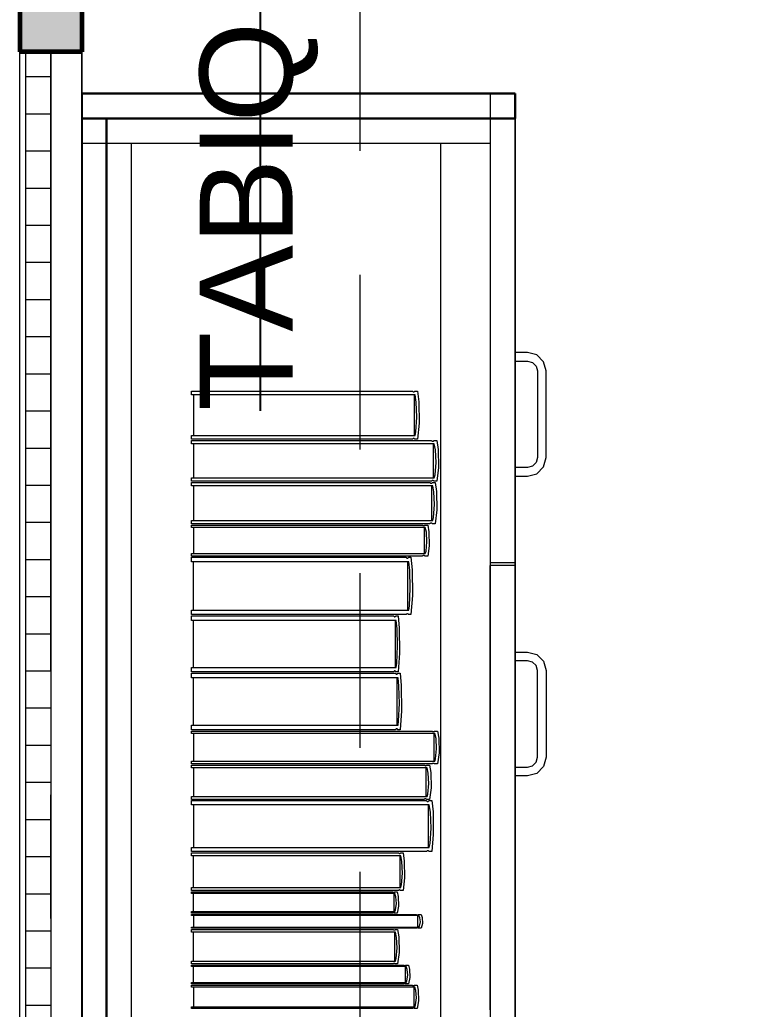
# Model space of a CAD drawing. Header units: inches. Extents: x -19 to 5698, y -728 to 92.
# Drawn here: x 400.295 to 400.877, y 9.177 to 9.976 of the extents above; entities that cross this region are included whole.
import ezdxf

# ---------------------------------------------------------------- set-up
doc = ezdxf.new("R2010")
doc.units = ezdxf.units.IN
doc.header["$MEASUREMENT"] = 0
doc.set_wipeout_variables(frame=1)
for name, pattern in [('Hidden Line', [0.195611, 0.141111, -0.0545]), ('Punto & Raya', [0.65, 0.5, -0.075, 0, -0.075]), ('Wipeout_Contour', [1, 0, -1])]:
    doc.linetypes.add(name, pattern=pattern)
doc.layers.get('0').update_dxf_attribs({"color": 61})
for name, color, linetype in [('02 _ ARQ _ ALB _ Ejes Generales', 251, 'Continuous'), ('02 _ ARQ _ ZON _ Espacio.3D', 7, 'Continuous'), ('08 _ STR _ EXT _ 09 Vigas', 251, 'Continuous'), ('Acabado - Muros', 7, 'Continuous'), ('Interior - Mobiliario', 7, 'Continuous'), ('Notas - Etiquetas', 7, 'Continuous')]:
    doc.layers.add(name, color=color, linetype=linetype)
doc.styles.add('Estilo_Generado_4', font='swisse.ttf')
doc.dimstyles.new('Estilo_Generado__8', dxfattribs={"dimtxt": 0.18, "dimasz": 0.0912, "dimexe": 0.18, "dimexo": 0.0625, "dimgap": 0, "dimtad": 0, "dimtih": 1, "dimtoh": 1, "dimdec": 4, "dimzin": 0, "dimdsep": 46, "dimcen": 0.09, "dimadec": 0, "dimazin": 0, "dimtfac": 1, "dimtdec": 4, "dimtmove": 0, "dimatfit": 3, "dimldrblk": 'ARROWHEAD_5', "dimfxl": 1, "dimtolj": 1, "dimtzin": 0, "dimarcsym": 0})

# ---------------------------------------------------------------- blocks, each defined once
blk = doc.blocks.new('ARROWHEAD_5')
at = {"linetype": 'Continuous', "lineweight": 0}
blk.add_hatch(color=0, dxfattribs=at).paths.add_polyline_path([(-1, 0.2679), (0, 0), (-1, -0.2679)])
at = {"color": 0, "linetype": 'Continuous', "lineweight": 0}
blk.add_line((0, 0), (-1, 0), dxfattribs=at)

msp = doc.modelspace()

# ---------------------------------------------------------------- linework, layer by layer
at = {"layer": '02 _ ARQ _ ZON _ Espacio.3D', "color": 254, "linetype": 'Continuous', "lineweight": 0, "flags": 128}
msp.add_lwpolyline([(407.07006, 7.7), (407.06968, 17.15), (400.57006, 17.15), (400.57006, 16.5), (400.34503, 16.5), (400.34503, 8.1), (400.57006, 8.1), (400.57006, 7.7), (400.97006, 7.7), (400.97004, 7.35094), (406.87006, 7.35), (406.87006, 7.7)], close=True, dxfattribs=at)
at = {"layer": 'Interior - Mobiliario', "color": 175, "linetype": 'Continuous', "lineweight": 13}
for p, q in [((400.36503, 9.89623), (400.67503, 9.89623)), ((400.36503, 8.43623), (400.36503, 9.89623)), ((400.67503, 9.89623), (400.67503, 8.43623)), ((400.38503, 9.87623), (400.63503, 9.87623)), ((400.38503, 9.87623), (400.38503, 8.45623)), ((400.63503, 9.87623), (400.67503, 9.87623)), ((400.63503, 8.45623), (400.63503, 9.87623)), ((400.67503, 9.87623), (400.67503, 8.45623)), ((400.70503, 9.70723), (400.69503, 9.70723)), ((400.69503, 9.70723), (400.69503, 9.70023)), ((400.71253, 9.70522), (400.70503, 9.70723)), ((400.71802, 9.69973), (400.71253, 9.70522)), ((400.69503, 9.70023), (400.70503, 9.70023)), ((400.70503, 9.70023), (400.70903, 9.69915)), ((400.70903, 9.69915), (400.71196, 9.69623)), ((400.71196, 9.69623), (400.71303, 9.69223)), ((400.72003, 9.69223), (400.71802, 9.69973)), ((400.71303, 9.69223), (400.71303, 9.62223)), ((400.72003, 9.62223), (400.72003, 9.69223)), ((400.43369, 9.67284), (400.43369, 9.67595)), ((400.43369, 9.67595), (400.61222, 9.67595)), ((400.6144, 9.67284), (400.43369, 9.67284)), ((400.43552, 9.64019), (400.43552, 9.67284)), ((400.61222, 9.67595), (400.61237, 9.67574)), ((400.61237, 9.67574), (400.6126, 9.67552)), ((400.6126, 9.67552), (400.61286, 9.67537)), ((400.61286, 9.67537), (400.61312, 9.6753)), ((400.61312, 9.6753), (400.61339, 9.67531)), ((400.61339, 9.67531), (400.61365, 9.6754)), ((400.61348, 9.67284), (400.61348, 9.64019)), ((400.61365, 9.6754), (400.61391, 9.67556)), ((400.61391, 9.67556), (400.61414, 9.6758)), ((400.61414, 9.6758), (400.61424, 9.67595)), ((400.61424, 9.67595), (400.61622, 9.67595)), ((400.61524, 9.66702), (400.6144, 9.67284)), ((400.61622, 9.67595), (400.61722, 9.66743)), ((400.6157, 9.65506), (400.61524, 9.66702)), ((400.61722, 9.66743), (400.61745, 9.65004)), ((400.61494, 9.64314), (400.6157, 9.65506)), ((400.61745, 9.65004), (400.61622, 9.63708)), ((400.43369, 9.63708), (400.43369, 9.64019)), ((400.43369, 9.64019), (400.6144, 9.64019)), ((400.6144, 9.64019), (400.61494, 9.64314)), ((400.61222, 9.63708), (400.43369, 9.63708)), ((400.43369, 9.63345), (400.43369, 9.63608)), ((400.43369, 9.63608), (400.62745, 9.63608)), ((400.62982, 9.63345), (400.43369, 9.63345)), ((400.43567, 9.60584), (400.43567, 9.63345)), ((400.61232, 9.63723), (400.61222, 9.63708)), ((400.61255, 9.63747), (400.61232, 9.63723)), ((400.6128, 9.63763), (400.61255, 9.63747)), ((400.61306, 9.63772), (400.6128, 9.63763)), ((400.61333, 9.63773), (400.61306, 9.63772)), ((400.6136, 9.63766), (400.61333, 9.63773)), ((400.61385, 9.63751), (400.6136, 9.63766)), ((400.61409, 9.63729), (400.61385, 9.63751)), ((400.61424, 9.63708), (400.61409, 9.63729)), ((400.61622, 9.63708), (400.61424, 9.63708)), ((400.62745, 9.63608), (400.62762, 9.6359)), ((400.62762, 9.6359), (400.62787, 9.63572)), ((400.62787, 9.63572), (400.62815, 9.63559)), ((400.62815, 9.63559), (400.62844, 9.63553)), ((400.62844, 9.63553), (400.62873, 9.63554)), ((400.62873, 9.63554), (400.62902, 9.63561)), ((400.62883, 9.63345), (400.62883, 9.60584)), ((400.62902, 9.63561), (400.62929, 9.63575)), ((400.62929, 9.63575), (400.62954, 9.63595)), ((400.62954, 9.63595), (400.62965, 9.63608)), ((400.62965, 9.63608), (400.6318, 9.63608)), ((400.63073, 9.62853), (400.62982, 9.63345)), ((400.6318, 9.63608), (400.63289, 9.62887)), ((400.63124, 9.61841), (400.63073, 9.62853)), ((400.63289, 9.62887), (400.63313, 9.61417)), ((400.71303, 9.62223), (400.71196, 9.61823)), ((400.71802, 9.61473), (400.72003, 9.62223)), ((400.63041, 9.60833), (400.63124, 9.61841)), ((400.63313, 9.61417), (400.6318, 9.60321)), ((400.70503, 9.61423), (400.69503, 9.61423)), ((400.69503, 9.61423), (400.69503, 9.60723)), ((400.70903, 9.6153), (400.70503, 9.61423)), ((400.71196, 9.61823), (400.70903, 9.6153)), ((400.71253, 9.60924), (400.71802, 9.61473)), ((400.62982, 9.60584), (400.63041, 9.60833)), ((400.69503, 9.60723), (400.70503, 9.60723)), ((400.70503, 9.60723), (400.71253, 9.60924)), ((400.43369, 9.60321), (400.43369, 9.60584)), ((400.43369, 9.60584), (400.62982, 9.60584)), ((400.62745, 9.60321), (400.43369, 9.60321)), ((400.43369, 9.59954), (400.43369, 9.60221)), ((400.43369, 9.60221), (400.62617, 9.60221)), ((400.62852, 9.59954), (400.43369, 9.59954)), ((400.43566, 9.57149), (400.43566, 9.59954)), ((400.62617, 9.60221), (400.62634, 9.60203)), ((400.62634, 9.60203), (400.62659, 9.60184)), ((400.62659, 9.60184), (400.62686, 9.60171)), ((400.62686, 9.60171), (400.62715, 9.60165)), ((400.62715, 9.60165), (400.62744, 9.60166)), ((400.62744, 9.60166), (400.62772, 9.60174)), ((400.62756, 9.60334), (400.62745, 9.60321)), ((400.62754, 9.59954), (400.62754, 9.57149)), ((400.62781, 9.60354), (400.62756, 9.60334)), ((400.62772, 9.60174), (400.628, 9.60188)), ((400.62809, 9.60368), (400.62781, 9.60354)), ((400.628, 9.60188), (400.62824, 9.60208)), ((400.62837, 9.60375), (400.62809, 9.60368)), ((400.62824, 9.60208), (400.62835, 9.60221)), ((400.62835, 9.60221), (400.63049, 9.60221)), ((400.62867, 9.60376), (400.62837, 9.60375)), ((400.62943, 9.59454), (400.62852, 9.59954)), ((400.62895, 9.6037), (400.62867, 9.60376)), ((400.62923, 9.60357), (400.62895, 9.6037)), ((400.62949, 9.60339), (400.62923, 9.60357)), ((400.62965, 9.60321), (400.62949, 9.60339)), ((400.6318, 9.60321), (400.62965, 9.60321)), ((400.63049, 9.60221), (400.63157, 9.59489)), ((400.62993, 9.58426), (400.62943, 9.59454)), ((400.63157, 9.59489), (400.63181, 9.57995)), ((400.62911, 9.57402), (400.62993, 9.58426)), ((400.63181, 9.57995), (400.63049, 9.56881)), ((400.43369, 9.56881), (400.43369, 9.57149)), ((400.43369, 9.57149), (400.62852, 9.57149)), ((400.62617, 9.56881), (400.43369, 9.56881)), ((400.43369, 9.56581), (400.43369, 9.56781)), ((400.43369, 9.56781), (400.62026, 9.56781)), ((400.62026, 9.56781), (400.62042, 9.56768)), ((400.62042, 9.56768), (400.62067, 9.56754)), ((400.62067, 9.56754), (400.62093, 9.56744)), ((400.62093, 9.56744), (400.62121, 9.5674)), ((400.62121, 9.5674), (400.62149, 9.5674)), ((400.62149, 9.5674), (400.62177, 9.56746)), ((400.62177, 9.56746), (400.62203, 9.56757)), ((400.62203, 9.56757), (400.62227, 9.56772)), ((400.62227, 9.56772), (400.62238, 9.56781)), ((400.62238, 9.56781), (400.62445, 9.56781)), ((400.62445, 9.56781), (400.62549, 9.56232)), ((400.62628, 9.56894), (400.62617, 9.56881)), ((400.62653, 9.56915), (400.62628, 9.56894)), ((400.6268, 9.56929), (400.62653, 9.56915)), ((400.62709, 9.56937), (400.6268, 9.56929)), ((400.62738, 9.56937), (400.62709, 9.56937)), ((400.62766, 9.56931), (400.62738, 9.56937)), ((400.62794, 9.56918), (400.62766, 9.56931)), ((400.62819, 9.56899), (400.62794, 9.56918)), ((400.62835, 9.56881), (400.62819, 9.56899)), ((400.63049, 9.56881), (400.62835, 9.56881)), ((400.62852, 9.57149), (400.62911, 9.57402)), ((400.62254, 9.56581), (400.43369, 9.56581)), ((400.4356, 9.54476), (400.4356, 9.56581)), ((400.62159, 9.56581), (400.62159, 9.54476)), ((400.62342, 9.56206), (400.62254, 9.56581)), ((400.6239, 9.55434), (400.62342, 9.56206)), ((400.62549, 9.56232), (400.62573, 9.55111)), ((400.62311, 9.54666), (400.6239, 9.55434)), ((400.62573, 9.55111), (400.62445, 9.54276)), ((400.43369, 9.54276), (400.43369, 9.54476)), ((400.43369, 9.54476), (400.62254, 9.54476)), ((400.62026, 9.54276), (400.43369, 9.54276)), ((400.62037, 9.54285), (400.62026, 9.54276)), ((400.62061, 9.54301), (400.62037, 9.54285)), ((400.62087, 9.54311), (400.62061, 9.54301)), ((400.62115, 9.54317), (400.62087, 9.54311)), ((400.62143, 9.54317), (400.62115, 9.54317)), ((400.62171, 9.54313), (400.62143, 9.54317)), ((400.62197, 9.54303), (400.62171, 9.54313)), ((400.62222, 9.54289), (400.62197, 9.54303)), ((400.62238, 9.54276), (400.62222, 9.54289)), ((400.62445, 9.54276), (400.62238, 9.54276)), ((400.62254, 9.54476), (400.62311, 9.54666)), ((400.43369, 9.53805), (400.43369, 9.54176)), ((400.43369, 9.54176), (400.607, 9.54176)), ((400.60911, 9.53805), (400.43369, 9.53805)), ((400.43546, 9.49915), (400.43546, 9.53805)), ((400.607, 9.54176), (400.60714, 9.54151)), ((400.60714, 9.54151), (400.60737, 9.54124)), ((400.60737, 9.54124), (400.60762, 9.54107)), ((400.60762, 9.54107), (400.60788, 9.54098)), ((400.60788, 9.54098), (400.60814, 9.54099)), ((400.60814, 9.54099), (400.60839, 9.5411)), ((400.60823, 9.53805), (400.60823, 9.49915)), ((400.60839, 9.5411), (400.60864, 9.54129)), ((400.60864, 9.54129), (400.60886, 9.54158)), ((400.60886, 9.54158), (400.60896, 9.54176)), ((400.60896, 9.54176), (400.61089, 9.54176)), ((400.60993, 9.53112), (400.60911, 9.53805)), ((400.61089, 9.54176), (400.61185, 9.5316)), ((400.69503, 9.53723), (400.67503, 9.53723)), ((400.67503, 9.17623), (400.67503, 9.53523)), ((400.69503, 9.53523), (400.67503, 9.53523)), ((400.69503, 9.17623), (400.69503, 9.53523)), ((400.61038, 9.51686), (400.60993, 9.53112)), ((400.61185, 9.5316), (400.61207, 9.51089)), ((400.60964, 9.50266), (400.61038, 9.51686)), ((400.61207, 9.51089), (400.61089, 9.49545)), ((400.60911, 9.49915), (400.60964, 9.50266)), ((400.43369, 9.49545), (400.43369, 9.49915)), ((400.43369, 9.49915), (400.60911, 9.49915)), ((400.607, 9.49545), (400.43369, 9.49545)), ((400.43369, 9.49082), (400.43369, 9.49445)), ((400.43369, 9.49445), (400.59695, 9.49445)), ((400.59695, 9.49445), (400.59709, 9.4942)), ((400.59709, 9.4942), (400.5973, 9.49395)), ((400.59849, 9.494), (400.59871, 9.49427)), ((400.59871, 9.49427), (400.5988, 9.49445)), ((400.5988, 9.49445), (400.60061, 9.49445)), ((400.60061, 9.49445), (400.60153, 9.48452)), ((400.60709, 9.49563), (400.607, 9.49545)), ((400.60732, 9.49591), (400.60709, 9.49563)), ((400.60756, 9.49611), (400.60732, 9.49591)), ((400.60782, 9.49621), (400.60756, 9.49611)), ((400.60808, 9.49622), (400.60782, 9.49621)), ((400.60834, 9.49614), (400.60808, 9.49622)), ((400.60858, 9.49596), (400.60834, 9.49614)), ((400.60881, 9.4957), (400.60858, 9.49596)), ((400.60896, 9.49545), (400.60881, 9.4957)), ((400.61089, 9.49545), (400.60896, 9.49545)), ((400.59894, 9.49082), (400.43369, 9.49082)), ((400.43536, 9.45279), (400.43536, 9.49082)), ((400.5973, 9.49395), (400.59753, 9.49377)), ((400.59753, 9.49377), (400.59778, 9.49369)), ((400.59778, 9.49369), (400.59802, 9.4937)), ((400.59802, 9.4937), (400.59827, 9.4938)), ((400.59811, 9.49082), (400.59811, 9.45279)), ((400.59827, 9.4938), (400.59849, 9.494)), ((400.59971, 9.48404), (400.59894, 9.49082)), ((400.60014, 9.4701), (400.59971, 9.48404)), ((400.60153, 9.48452), (400.60173, 9.46426)), ((400.59944, 9.45622), (400.60014, 9.4701)), ((400.60173, 9.46426), (400.60061, 9.44916)), ((400.69503, 9.46523), (400.70503, 9.46523)), ((400.69503, 9.45823), (400.69503, 9.46523)), ((400.70503, 9.46523), (400.71253, 9.46322)), ((400.71253, 9.46322), (400.71802, 9.45773)), ((400.59894, 9.45279), (400.59944, 9.45622)), ((400.70503, 9.45823), (400.69503, 9.45823)), ((400.70903, 9.45715), (400.70503, 9.45823)), ((400.71196, 9.45423), (400.70903, 9.45715)), ((400.71303, 9.45023), (400.71196, 9.45423)), ((400.71802, 9.45773), (400.72003, 9.45023)), ((400.43369, 9.44916), (400.43369, 9.45279)), ((400.43369, 9.45279), (400.59894, 9.45279)), ((400.59695, 9.44916), (400.43369, 9.44916)), ((400.43369, 9.4445), (400.43369, 9.44816)), ((400.43369, 9.44816), (400.59848, 9.44816)), ((400.59704, 9.44934), (400.59695, 9.44916)), ((400.59725, 9.44961), (400.59704, 9.44934)), ((400.59748, 9.44981), (400.59725, 9.44961)), ((400.59772, 9.44991), (400.59748, 9.44981)), ((400.59797, 9.44992), (400.59772, 9.44991)), ((400.59821, 9.44984), (400.59797, 9.44992)), ((400.59845, 9.44966), (400.59821, 9.44984)), ((400.59866, 9.44941), (400.59845, 9.44966)), ((400.59848, 9.44816), (400.59862, 9.44792)), ((400.59862, 9.44792), (400.59884, 9.44766)), ((400.5988, 9.44916), (400.59866, 9.44941)), ((400.60061, 9.44916), (400.5988, 9.44916)), ((400.59884, 9.44766), (400.59907, 9.44748)), ((400.59907, 9.44748), (400.59932, 9.4474)), ((400.59932, 9.4474), (400.59957, 9.44741)), ((400.59957, 9.44741), (400.59981, 9.44751)), ((400.59981, 9.44751), (400.60004, 9.44771)), ((400.60004, 9.44771), (400.60026, 9.44799)), ((400.60026, 9.44799), (400.60035, 9.44816)), ((400.60035, 9.44816), (400.60218, 9.44816)), ((400.60218, 9.44816), (400.6031, 9.43813)), ((400.71303, 9.38023), (400.71303, 9.45023)), ((400.72003, 9.45023), (400.72003, 9.38023)), ((400.6005, 9.4445), (400.43369, 9.4445)), ((400.43538, 9.40609), (400.43538, 9.4445)), ((400.59965, 9.4445), (400.59965, 9.40609)), ((400.60127, 9.43766), (400.6005, 9.4445)), ((400.6017, 9.42358), (400.60127, 9.43766)), ((400.6031, 9.43813), (400.60331, 9.41768)), ((400.601, 9.40956), (400.6017, 9.42358)), ((400.60331, 9.41768), (400.60218, 9.40244)), ((400.6005, 9.40609), (400.601, 9.40956)), ((400.43369, 9.40244), (400.43369, 9.40609)), ((400.43369, 9.40609), (400.6005, 9.40609)), ((400.59848, 9.40244), (400.43369, 9.40244)), ((400.43369, 9.39931), (400.43369, 9.40144)), ((400.43369, 9.40144), (400.62791, 9.40144)), ((400.63028, 9.39931), (400.43369, 9.39931)), ((400.43568, 9.37699), (400.43568, 9.39931)), ((400.59858, 9.40261), (400.59848, 9.40244)), ((400.59879, 9.40289), (400.59858, 9.40261)), ((400.59902, 9.40309), (400.59879, 9.40289)), ((400.59927, 9.40319), (400.59902, 9.40309)), ((400.59951, 9.4032), (400.59927, 9.40319)), ((400.59976, 9.40312), (400.59951, 9.4032)), ((400.59999, 9.40294), (400.59976, 9.40312)), ((400.60021, 9.40268), (400.59999, 9.40294)), ((400.60035, 9.40244), (400.60021, 9.40268)), ((400.60218, 9.40244), (400.60035, 9.40244)), ((400.62791, 9.40144), (400.62807, 9.40129)), ((400.62807, 9.40129), (400.62833, 9.40114)), ((400.62833, 9.40114), (400.6286, 9.40104)), ((400.6286, 9.40104), (400.62889, 9.40099)), ((400.62889, 9.40099), (400.62919, 9.401)), ((400.62919, 9.401), (400.62947, 9.40106)), ((400.62929, 9.39931), (400.62929, 9.37699)), ((400.62947, 9.40106), (400.62975, 9.40117)), ((400.62975, 9.40117), (400.63, 9.40133)), ((400.63, 9.40133), (400.63011, 9.40144)), ((400.63011, 9.40144), (400.63227, 9.40144)), ((400.63119, 9.39533), (400.63028, 9.39931)), ((400.63227, 9.40144), (400.63335, 9.39561)), ((400.6317, 9.38715), (400.63119, 9.39533)), ((400.63335, 9.39561), (400.6336, 9.38373)), ((400.63087, 9.37901), (400.6317, 9.38715)), ((400.6336, 9.38373), (400.63227, 9.37487)), ((400.43369, 9.37487), (400.43369, 9.37699)), ((400.43369, 9.37699), (400.63028, 9.37699)), ((400.62791, 9.37487), (400.43369, 9.37487)), ((400.62802, 9.37497), (400.62791, 9.37487)), ((400.62827, 9.37513), (400.62802, 9.37497)), ((400.62854, 9.37524), (400.62827, 9.37513)), ((400.62883, 9.3753), (400.62854, 9.37524)), ((400.62912, 9.37531), (400.62883, 9.3753)), ((400.62941, 9.37526), (400.62912, 9.37531)), ((400.62969, 9.37516), (400.62941, 9.37526)), ((400.62994, 9.37501), (400.62969, 9.37516)), ((400.63011, 9.37487), (400.62994, 9.37501)), ((400.63227, 9.37487), (400.63011, 9.37487)), ((400.63028, 9.37699), (400.63087, 9.37901)), ((400.70903, 9.3733), (400.71196, 9.37623)), ((400.71196, 9.37623), (400.71303, 9.38023)), ((400.72003, 9.38023), (400.71802, 9.37273)), ((400.43369, 9.37165), (400.43369, 9.37387)), ((400.43369, 9.37387), (400.62163, 9.37387)), ((400.62393, 9.37165), (400.43369, 9.37165)), ((400.43561, 9.34841), (400.43561, 9.37165)), ((400.62163, 9.37387), (400.62179, 9.37372)), ((400.62179, 9.37372), (400.62204, 9.37356)), ((400.62204, 9.37356), (400.62231, 9.37345)), ((400.62231, 9.37345), (400.62258, 9.3734)), ((400.62258, 9.3734), (400.62287, 9.37341)), ((400.62287, 9.37341), (400.62315, 9.37347)), ((400.62297, 9.37165), (400.62297, 9.34841)), ((400.62315, 9.37347), (400.62341, 9.37359)), ((400.62341, 9.37359), (400.62365, 9.37376)), ((400.62365, 9.37376), (400.62376, 9.37387)), ((400.62376, 9.37387), (400.62585, 9.37387)), ((400.62481, 9.36751), (400.62393, 9.37165)), ((400.6253, 9.35899), (400.62481, 9.36751)), ((400.62585, 9.37387), (400.6269, 9.3678)), ((400.6269, 9.3678), (400.62714, 9.35542)), ((400.69503, 9.37223), (400.70503, 9.37223)), ((400.69503, 9.36523), (400.69503, 9.37223)), ((400.70503, 9.37223), (400.70903, 9.3733)), ((400.71253, 9.36724), (400.70503, 9.36523)), ((400.71802, 9.37273), (400.71253, 9.36724)), ((400.6245, 9.35051), (400.6253, 9.35899)), ((400.70503, 9.36523), (400.69503, 9.36523)), ((400.62393, 9.34841), (400.6245, 9.35051)), ((400.62714, 9.35542), (400.62585, 9.3462)), ((400.43369, 9.3462), (400.43369, 9.34841)), ((400.43369, 9.34841), (400.62393, 9.34841)), ((400.62163, 9.3462), (400.43369, 9.3462)), ((400.43369, 9.34191), (400.43369, 9.3452)), ((400.43369, 9.3452), (400.62343, 9.3452)), ((400.62174, 9.3463), (400.62163, 9.3462)), ((400.62198, 9.34647), (400.62174, 9.3463)), ((400.62224, 9.34659), (400.62198, 9.34647)), ((400.62252, 9.34665), (400.62224, 9.34659)), ((400.62281, 9.34666), (400.62252, 9.34665)), ((400.62309, 9.34661), (400.62281, 9.34666)), ((400.62335, 9.3465), (400.62309, 9.34661)), ((400.6236, 9.34634), (400.62335, 9.3465)), ((400.62343, 9.3452), (400.62359, 9.34498)), ((400.62359, 9.34498), (400.62384, 9.34474)), ((400.62376, 9.3462), (400.6236, 9.34634)), ((400.62585, 9.3462), (400.62376, 9.3462)), ((400.62384, 9.34474), (400.62411, 9.34458)), ((400.62411, 9.34458), (400.6244, 9.34451)), ((400.6244, 9.34451), (400.62468, 9.34452)), ((400.62468, 9.34452), (400.62496, 9.34461)), ((400.62496, 9.34461), (400.62523, 9.34479)), ((400.62523, 9.34479), (400.62547, 9.34504)), ((400.62547, 9.34504), (400.62558, 9.3452)), ((400.62558, 9.3452), (400.62769, 9.3452)), ((400.62769, 9.3452), (400.62875, 9.33617)), ((400.62575, 9.34191), (400.43369, 9.34191)), ((400.43563, 9.30735), (400.43563, 9.34191)), ((400.62478, 9.34191), (400.62478, 9.30735)), ((400.62664, 9.33575), (400.62575, 9.34191)), ((400.62714, 9.32308), (400.62664, 9.33575)), ((400.62875, 9.33617), (400.62899, 9.31778)), ((400.62633, 9.31047), (400.62714, 9.32308)), ((400.62575, 9.30735), (400.62633, 9.31047)), ((400.62899, 9.31778), (400.62769, 9.30406)), ((400.43369, 9.30406), (400.43369, 9.30735)), ((400.43369, 9.30735), (400.62575, 9.30735)), ((400.62343, 9.30406), (400.43369, 9.30406)), ((400.43369, 9.30062), (400.43369, 9.30306)), ((400.43369, 9.30306), (400.60083, 9.30306)), ((400.60083, 9.30306), (400.60097, 9.3029)), ((400.60097, 9.3029), (400.60119, 9.30272)), ((400.60119, 9.30272), (400.60143, 9.30261)), ((400.60143, 9.30261), (400.60168, 9.30255)), ((400.60168, 9.30255), (400.60193, 9.30256)), ((400.60193, 9.30256), (400.60218, 9.30263)), ((400.60218, 9.30263), (400.60241, 9.30276)), ((400.60241, 9.30276), (400.60263, 9.30294)), ((400.60263, 9.30294), (400.60273, 9.30306)), ((400.60273, 9.30306), (400.60458, 9.30306)), ((400.60458, 9.30306), (400.60552, 9.29637)), ((400.62354, 9.30422), (400.62343, 9.30406)), ((400.62379, 9.30447), (400.62354, 9.30422)), ((400.62405, 9.30465), (400.62379, 9.30447)), ((400.62433, 9.30474), (400.62405, 9.30465)), ((400.62462, 9.30475), (400.62433, 9.30474)), ((400.6249, 9.30467), (400.62462, 9.30475)), ((400.62517, 9.30452), (400.6249, 9.30467)), ((400.62542, 9.30428), (400.62517, 9.30452)), ((400.62558, 9.30406), (400.62542, 9.30428)), ((400.62769, 9.30406), (400.62558, 9.30406)), ((400.60287, 9.30062), (400.43369, 9.30062)), ((400.4354, 9.27499), (400.4354, 9.30062)), ((400.60202, 9.30062), (400.60202, 9.27499)), ((400.60366, 9.29605), (400.60287, 9.30062)), ((400.60409, 9.28666), (400.60366, 9.29605)), ((400.60552, 9.29637), (400.60573, 9.28273)), ((400.60338, 9.27731), (400.60409, 9.28666)), ((400.60573, 9.28273), (400.60458, 9.27255)), ((400.43369, 9.27255), (400.43369, 9.27499)), ((400.43369, 9.27499), (400.60287, 9.27499)), ((400.60083, 9.27255), (400.43369, 9.27255)), ((400.43369, 9.27016), (400.43369, 9.27155)), ((400.43369, 9.27155), (400.59607, 9.27155)), ((400.59607, 9.27155), (400.5962, 9.27146)), ((400.5962, 9.27146), (400.59642, 9.27136)), ((400.59642, 9.27136), (400.59665, 9.27129)), ((400.59665, 9.27129), (400.59689, 9.27126)), ((400.59689, 9.27126), (400.59713, 9.27127)), ((400.59713, 9.27127), (400.59737, 9.27131)), ((400.59737, 9.27131), (400.5976, 9.27138)), ((400.5976, 9.27138), (400.59781, 9.27149)), ((400.59781, 9.27149), (400.5979, 9.27155)), ((400.5979, 9.27155), (400.59971, 9.27155)), ((400.59971, 9.27155), (400.60062, 9.26775)), ((400.60093, 9.27267), (400.60083, 9.27255)), ((400.60114, 9.27286), (400.60093, 9.27267)), ((400.60138, 9.27299), (400.60114, 9.27286)), ((400.60162, 9.27306), (400.60138, 9.27299)), ((400.60188, 9.27306), (400.60162, 9.27306)), ((400.60213, 9.27301), (400.60188, 9.27306)), ((400.60236, 9.27289), (400.60213, 9.27301)), ((400.60258, 9.27272), (400.60236, 9.27289)), ((400.60273, 9.27255), (400.60258, 9.27272)), ((400.60458, 9.27255), (400.60273, 9.27255)), ((400.60287, 9.27499), (400.60338, 9.27731)), ((400.59805, 9.27016), (400.43369, 9.27016)), ((400.43535, 9.25558), (400.43535, 9.27016)), ((400.59722, 9.27016), (400.59722, 9.25558)), ((400.59881, 9.26756), (400.59805, 9.27016)), ((400.59923, 9.26222), (400.59881, 9.26756)), ((400.60062, 9.26775), (400.60082, 9.25998)), ((400.43369, 9.25419), (400.43369, 9.25558)), ((400.43369, 9.25558), (400.59805, 9.25558)), ((400.5966, 9.25444), (400.59637, 9.25436)), ((400.59684, 9.25448), (400.5966, 9.25444)), ((400.59708, 9.25448), (400.59684, 9.25448)), ((400.59732, 9.25445), (400.59708, 9.25448)), ((400.59755, 9.25438), (400.59732, 9.25445)), ((400.59777, 9.25428), (400.59755, 9.25438)), ((400.59805, 9.25558), (400.59854, 9.2569)), ((400.59854, 9.2569), (400.59923, 9.26222)), ((400.60082, 9.25998), (400.59971, 9.25419)), ((400.59607, 9.25419), (400.43369, 9.25419)), ((400.43369, 9.25231), (400.43369, 9.25319)), ((400.43369, 9.25319), (400.61502, 9.25319)), ((400.61724, 9.25231), (400.43369, 9.25231)), ((400.43555, 9.24306), (400.43555, 9.25231)), ((400.59616, 9.25426), (400.59607, 9.25419)), ((400.59637, 9.25436), (400.59616, 9.25426)), ((400.5979, 9.25419), (400.59777, 9.25428)), ((400.59971, 9.25419), (400.5979, 9.25419)), ((400.61502, 9.25319), (400.61518, 9.25313)), ((400.61518, 9.25313), (400.61542, 9.25307)), ((400.61542, 9.25307), (400.61567, 9.25303)), ((400.61567, 9.25303), (400.61594, 9.25301)), ((400.61594, 9.25301), (400.61622, 9.25301)), ((400.61622, 9.25301), (400.61649, 9.25304)), ((400.61631, 9.25231), (400.61631, 9.24306)), ((400.61649, 9.25304), (400.61674, 9.25308)), ((400.61674, 9.25308), (400.61697, 9.25315)), ((400.61697, 9.25315), (400.61708, 9.25319)), ((400.61708, 9.25319), (400.61909, 9.25319)), ((400.61809, 9.25066), (400.61724, 9.25231)), ((400.61779, 9.2439), (400.61856, 9.24727)), ((400.61856, 9.24727), (400.61809, 9.25066)), ((400.61909, 9.25319), (400.62011, 9.25078)), ((400.62011, 9.25078), (400.62034, 9.24585)), ((400.43369, 9.24218), (400.43369, 9.24306)), ((400.43369, 9.24306), (400.61724, 9.24306)), ((400.61502, 9.24218), (400.43369, 9.24218)), ((400.43369, 9.23895), (400.43369, 9.24118)), ((400.43369, 9.24118), (400.59652, 9.24118)), ((400.59851, 9.23895), (400.43369, 9.23895)), ((400.43536, 9.21553), (400.43536, 9.23895)), ((400.59652, 9.24118), (400.59665, 9.24103)), ((400.59665, 9.24103), (400.59687, 9.24087)), ((400.59687, 9.24087), (400.5971, 9.24076)), ((400.5971, 9.24076), (400.59734, 9.24071)), ((400.59734, 9.24071), (400.59759, 9.24072)), ((400.59759, 9.24072), (400.59783, 9.24078)), ((400.59767, 9.23895), (400.59767, 9.21553)), ((400.59783, 9.24078), (400.59806, 9.2409)), ((400.59806, 9.2409), (400.59827, 9.24107)), ((400.59827, 9.24107), (400.59836, 9.24118)), ((400.59836, 9.24118), (400.60017, 9.24118)), ((400.59927, 9.23477), (400.59851, 9.23895)), ((400.60017, 9.24118), (400.60108, 9.23506)), ((400.61513, 9.24222), (400.61502, 9.24218)), ((400.61536, 9.24229), (400.61513, 9.24222)), ((400.61562, 9.24234), (400.61536, 9.24229)), ((400.61588, 9.24236), (400.61562, 9.24234)), ((400.61616, 9.24236), (400.61588, 9.24236)), ((400.61643, 9.24234), (400.61616, 9.24236)), ((400.61669, 9.2423), (400.61643, 9.24234)), ((400.61692, 9.24224), (400.61669, 9.2423)), ((400.61708, 9.24218), (400.61692, 9.24224)), ((400.61909, 9.24218), (400.61708, 9.24218)), ((400.61724, 9.24306), (400.61779, 9.2439)), ((400.62034, 9.24585), (400.61909, 9.24218)), ((400.5997, 9.22619), (400.59927, 9.23477)), ((400.60108, 9.23506), (400.60129, 9.2226)), ((400.599, 9.21764), (400.5997, 9.22619)), ((400.60129, 9.2226), (400.60017, 9.2133)), ((400.43369, 9.2133), (400.43369, 9.21553)), ((400.43369, 9.21553), (400.59851, 9.21553)), ((400.59851, 9.21553), (400.599, 9.21764)), ((400.59652, 9.2133), (400.43369, 9.2133)), ((400.43369, 9.21109), (400.43369, 9.2123)), ((400.43369, 9.2123), (400.60501, 9.2123)), ((400.6071, 9.21109), (400.43369, 9.21109)), ((400.43544, 9.19838), (400.43544, 9.21109)), ((400.59661, 9.21341), (400.59652, 9.2133)), ((400.59682, 9.21358), (400.59661, 9.21341)), ((400.59705, 9.21369), (400.59682, 9.21358)), ((400.59729, 9.21376), (400.59705, 9.21369)), ((400.59754, 9.21376), (400.59729, 9.21376)), ((400.59778, 9.21371), (400.59754, 9.21376)), ((400.59801, 9.21361), (400.59778, 9.21371)), ((400.59822, 9.21345), (400.59801, 9.21361)), ((400.59836, 9.2133), (400.59822, 9.21345)), ((400.60017, 9.2133), (400.59836, 9.2133)), ((400.60501, 9.2123), (400.60516, 9.21222)), ((400.60516, 9.21222), (400.60538, 9.21213)), ((400.60538, 9.21213), (400.60563, 9.21207)), ((400.60563, 9.21207), (400.60588, 9.21205)), ((400.60588, 9.21205), (400.60614, 9.21205)), ((400.60614, 9.21205), (400.60639, 9.21208)), ((400.60623, 9.21109), (400.60623, 9.19838)), ((400.60639, 9.21208), (400.60663, 9.21215)), ((400.60663, 9.21215), (400.60685, 9.21224)), ((400.60685, 9.21224), (400.60695, 9.2123)), ((400.60695, 9.2123), (400.60886, 9.2123)), ((400.60791, 9.20882), (400.6071, 9.21109)), ((400.60835, 9.20417), (400.60791, 9.20882)), ((400.60886, 9.2123), (400.60981, 9.20898)), ((400.60981, 9.20898), (400.61003, 9.20222)), ((400.6071, 9.19838), (400.60762, 9.19953)), ((400.60762, 9.19953), (400.60835, 9.20417)), ((400.61003, 9.20222), (400.60886, 9.19717)), ((400.43369, 9.19717), (400.43369, 9.19838)), ((400.43369, 9.19838), (400.6071, 9.19838)), ((400.60501, 9.19717), (400.43369, 9.19717)), ((400.43369, 9.19466), (400.43369, 9.19617)), ((400.43369, 9.19617), (400.61188, 9.19617)), ((400.61405, 9.19466), (400.43369, 9.19466)), ((400.43551, 9.17874), (400.43551, 9.19466)), ((400.60511, 9.19723), (400.60501, 9.19717)), ((400.60533, 9.19732), (400.60511, 9.19723)), ((400.60557, 9.19739), (400.60533, 9.19732)), ((400.60582, 9.19742), (400.60557, 9.19739)), ((400.60608, 9.19742), (400.60582, 9.19742)), ((400.60634, 9.1974), (400.60608, 9.19742)), ((400.60658, 9.19734), (400.60634, 9.1974)), ((400.60681, 9.19725), (400.60658, 9.19734)), ((400.60695, 9.19717), (400.60681, 9.19725)), ((400.60886, 9.19717), (400.60695, 9.19717)), ((400.61188, 9.19617), (400.61202, 9.19607)), ((400.61202, 9.19607), (400.61226, 9.19596)), ((400.61226, 9.19596), (400.61251, 9.19589)), ((400.61251, 9.19589), (400.61278, 9.19585)), ((400.61278, 9.19585), (400.61305, 9.19586)), ((400.61305, 9.19586), (400.61331, 9.1959)), ((400.61314, 9.19466), (400.61314, 9.17874)), ((400.61331, 9.1959), (400.61356, 9.19598)), ((400.61356, 9.19598), (400.61379, 9.1961)), ((400.61379, 9.1961), (400.61389, 9.19617)), ((400.61389, 9.19617), (400.61587, 9.19617)), ((400.61489, 9.19182), (400.61405, 9.19466)), ((400.61535, 9.18599), (400.61489, 9.19182)), ((400.61587, 9.19617), (400.61687, 9.19202)), ((400.61687, 9.19202), (400.6171, 9.18354)), ((400.61459, 9.18018), (400.61535, 9.18599)), ((400.6171, 9.18354), (400.61587, 9.17723)), ((400.43369, 9.17723), (400.43369, 9.17874)), ((400.43369, 9.17874), (400.61405, 9.17874)), ((400.61188, 9.17723), (400.43369, 9.17723)), ((400.61198, 9.1773), (400.61188, 9.17723)), ((400.61221, 9.17741), (400.61198, 9.1773)), ((400.61246, 9.17749), (400.61221, 9.17741)), ((400.61272, 9.17754), (400.61246, 9.17749)), ((400.61299, 9.17754), (400.61272, 9.17754)), ((400.61325, 9.17751), (400.61299, 9.17754)), ((400.61351, 9.17744), (400.61325, 9.17751)), ((400.61374, 9.17733), (400.61351, 9.17744)), ((400.61389, 9.17723), (400.61374, 9.17733)), ((400.61587, 9.17723), (400.61389, 9.17723)), ((400.61405, 9.17874), (400.61459, 9.18018))]:
    msp.add_line(p, q, dxfattribs=at)

# ---------------------------------------------------------------- next in the draw order: wipeouts: each hides what was drawn before it
at = {"color": 254, "linetype": 'Wipeout_Contour', "lineweight": 0, "ltscale": 12986.416459}
msp.add_wipeout([(400.36503, 9.89623), (400.34503, 9.89623), (400.34503, 8.43623), (400.36503, 8.43623)], dxfattribs=at).dxf.layer = 'Interior - Mobiliario'

# ---------------------------------------------------------------- next in the draw order: linework, layer by layer
at = {"layer": 'Interior - Mobiliario', "color": 175, "linetype": 'Continuous', "lineweight": 30}
for p, q in [((400.34503, 8.43623), (400.34503, 9.89623)), ((400.36503, 9.89623), (400.34503, 9.89623)), ((400.36503, 8.43623), (400.36503, 9.89623))]:
    msp.add_line(p, q, dxfattribs=at)
at = {"layer": 'Interior - Mobiliario', "color": 175, "linetype": 'Continuous', "lineweight": 13}
for p, q in [((400.34503, 9.89623), (400.36503, 9.89623)), ((400.34503, 8.43623), (400.34503, 9.89623)), ((400.36503, 9.89623), (400.36503, 8.43623)), ((400.34503, 9.87623), (400.38503, 9.87623)), ((400.34503, 8.45623), (400.34503, 9.87623))]:
    msp.add_line(p, q, dxfattribs=at)

# ---------------------------------------------------------------- next in the draw order: wipeouts: each hides what was drawn before it
at = {"color": 254, "linetype": 'Wipeout_Contour', "lineweight": 0, "ltscale": 12987.084823}
msp.add_wipeout([(400.69503, 9.91623), (400.34503, 9.91623), (400.34503, 9.89623), (400.69503, 9.89623)], dxfattribs=at).dxf.layer = 'Interior - Mobiliario'

# ---------------------------------------------------------------- next in the draw order: linework, layer by layer
at = {"layer": '08 _ STR _ EXT _ 09 Vigas', "color": 251, "linetype": 'Hidden Line', "lineweight": 13, "true_color": 0x636466}
msp.add_line((400.57006, 7.7), (400.57006, 16.9), dxfattribs=at)
at = {"layer": 'Interior - Mobiliario', "color": 175, "linetype": 'Continuous', "lineweight": 30}
for p, q in [((400.34503, 9.89623), (400.34503, 9.91623)), ((400.69503, 9.91623), (400.34503, 9.91623)), ((400.69503, 9.89623), (400.69503, 9.91623)), ((400.69503, 9.89623), (400.34503, 9.89623))]:
    msp.add_line(p, q, dxfattribs=at)
at = {"layer": 'Interior - Mobiliario', "color": 175, "linetype": 'Continuous', "lineweight": 13}
for p, q in [((400.34503, 9.91623), (400.69503, 9.91623)), ((400.34503, 9.89623), (400.34503, 9.91623)), ((400.34503, 9.91623), (400.67503, 9.91623)), ((400.34503, 9.87623), (400.34503, 9.91623)), ((400.69503, 9.91623), (400.34503, 9.91623)), ((400.34503, 9.91623), (400.34503, 8.41623)), ((400.67503, 9.91623), (400.67503, 9.87623)), ((400.69503, 9.91623), (400.69503, 9.89623)), ((400.69503, 8.41623), (400.69503, 9.91623)), ((400.69503, 9.89623), (400.34503, 9.89623)), ((400.34503, 9.89623), (400.69503, 9.89623)), ((400.34503, 8.43623), (400.34503, 9.89623)), ((400.36503, 9.89623), (400.69503, 9.89623)), ((400.36503, 8.43623), (400.36503, 9.89623)), ((400.36503, 9.89623), (400.67503, 9.89623)), ((400.36503, 8.43623), (400.36503, 9.89623)), ((400.36503, 9.89623), (400.67503, 9.89623)), ((400.36503, 8.43623), (400.36503, 9.89623)), ((400.67503, 9.89623), (400.67503, 8.43623)), ((400.67503, 9.89623), (400.67503, 8.43623)), ((400.67503, 9.89623), (400.67503, 9.53723)), ((400.69503, 9.89623), (400.67503, 9.89623)), ((400.69503, 9.89623), (400.69503, 8.43623)), ((400.69503, 9.89623), (400.69503, 8.43623)), ((400.69503, 9.89623), (400.69503, 9.53723))]:
    msp.add_line(p, q, dxfattribs=at)

# ---------------------------------------------------------------- next in the draw order: texts
at = {"layer": 'Notas - Etiquetas', "color": 171, "linetype": 'Continuous', "lineweight": 13, "insert": (400.48913, 9.66001), "char_height": 0.075, "attachment_point": 4, "rotation": 90.00003, "style": 'Estilo_Generado_4'}
msp.add_mtext('\\A1;{\\pql;\\fSwis721 Ex BT|b0|i0|c0|p34;TABIQUERIA FIJA 2 (VER DETALLE)\\fSwis721 Ex BT|b0|i0|c0|p34; }', dxfattribs=at)

# ---------------------------------------------------------------- next in the draw order: leaders
at = {"layer": 'Notas - Etiquetas', "color": 144, "linetype": 'Continuous', "lineweight": 13, "annotation_type": 0, "has_hookline": 1, "hookline_direction": 1, "text_width": 1.94817, "horizontal_direction": (-1e-06, 1, 0)}
msp.add_leader([(400.31004, 12.3), (400.48913, 12.13007), (400.48913, 9.66001)], dimstyle='Estilo_Generado__8', dxfattribs=at)

# ---------------------------------------------------------------- next in the draw order: wipeouts: each hides what was drawn before it
at = {"color": 254, "linetype": 'Wipeout_Contour', "lineweight": 0, "ltscale": 12986.275586}
msp.add_wipeout([(400.29504, 8.2), (400.34504, 8.2), (400.34504, 9.94994), (400.29504, 9.94994)], dxfattribs=at).dxf.layer = 'Acabado - Muros'

# ---------------------------------------------------------------- next in the draw order: linework, layer by layer
at = {"layer": 'Acabado - Muros', "color": 7, "linetype": 'Continuous', "lineweight": 60}
for p, q in [((400.29504, 10.04994), (400.29504, 9.94994)), ((400.34504, 10.04994), (400.34504, 9.94994))]:
    msp.add_line(p, q, dxfattribs=at)
at = {"layer": 'Acabado - Muros', "color": 251, "linetype": 'Continuous', "lineweight": 13, "flags": 128}
for points in [[(400.29504, 8.2), (400.29504, 9.94994)], [(400.34504, 8.2), (400.34504, 9.94994)]]:
    msp.add_lwpolyline(points, dxfattribs=at)

# ---------------------------------------------------------------- next in the draw order: wipeouts: each hides what was drawn before it
at = {"color": 254, "linetype": 'Wipeout_Contour', "lineweight": 0, "ltscale": 12986.235588}
msp.add_wipeout([(400.30004, 9.94994), (400.30004, 8.2), (400.32004, 8.2), (400.32004, 9.94994)], dxfattribs=at).dxf.layer = 'Acabado - Muros'

# ---------------------------------------------------------------- next in the draw order: hatches: boundary and pattern name
at = {"layer": 'Acabado - Muros', "linetype": 'Continuous', "lineweight": 0}
msp.add_hatch(color=254, dxfattribs=at).paths.add_polyline_path([(400.34504, 10.04994), (400.29504, 10.04994), (400.29504, 9.94994), (400.34504, 9.94994)])
h = msp.add_hatch(dxfattribs=at)
h.set_pattern_fill('CONTRACHAPADO_0002', color=254, style=0, pattern_type=2)
h.set_pattern_definition([(0, (370.000076, 2e-08), (0, 0.03), [])])
h.paths.add_polyline_path([(400.30004, 9.94994), (400.30004, 8.2), (400.32004, 8.2), (400.32004, 9.94994)])

# ---------------------------------------------------------------- next in the draw order: linework, layer by layer
at = {"layer": '02 _ ARQ _ ALB _ Ejes Generales', "color": 251, "linetype": 'Punto & Raya', "lineweight": 13, "true_color": 0x636466}
msp.add_line((400.32006, 3.05001), (400.32006, 44.89999), dxfattribs=at)
at = {"layer": 'Acabado - Muros', "color": 7, "linetype": 'Continuous', "lineweight": 60}
msp.add_line((400.34504, 9.94994), (400.29504, 9.94994), dxfattribs=at)
at = {"layer": 'Acabado - Muros', "color": 7, "linetype": 'Continuous', "lineweight": 13, "flags": 128}
msp.add_lwpolyline([(400.30004, 9.94994), (400.32004, 9.94994), (400.32004, 8.2), (400.30004, 8.2)], close=True, dxfattribs=at)

doc.saveas('drawing.dxf')
